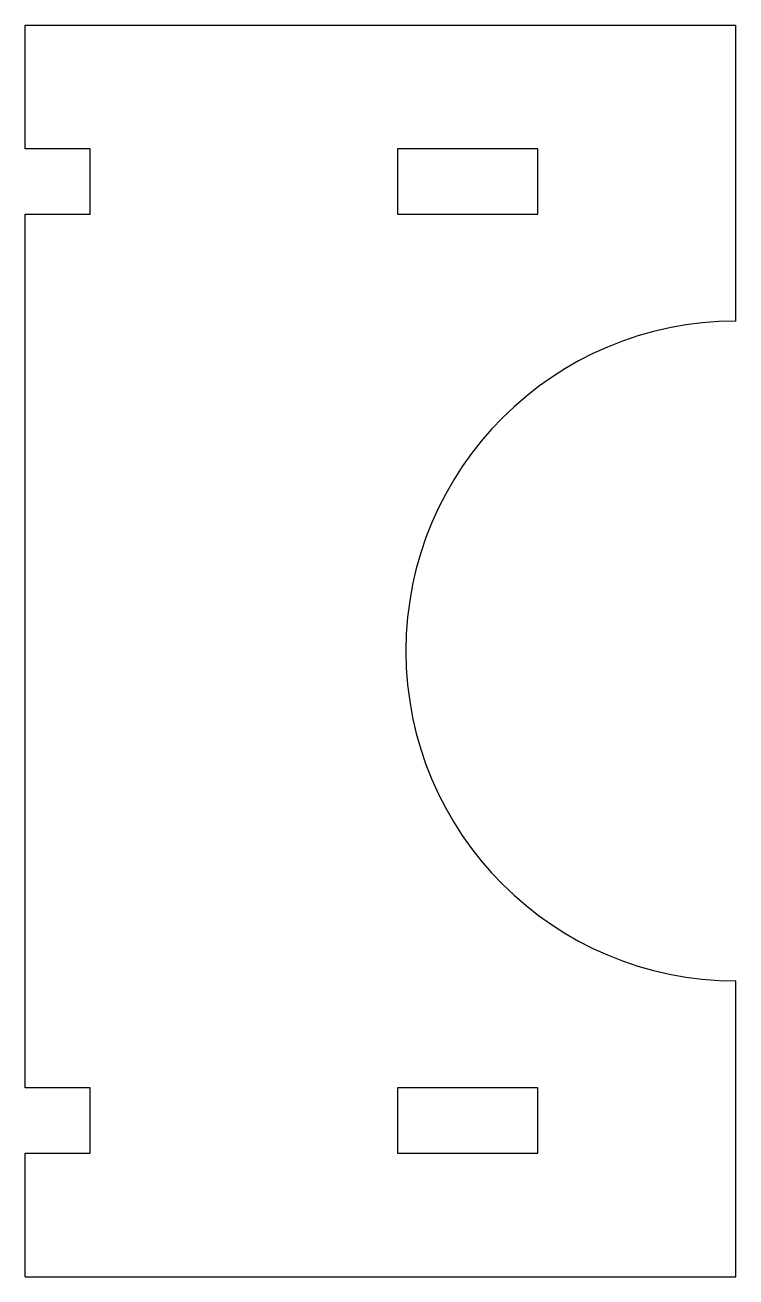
# Model space of a CAD drawing. Extents: x -42 to 0, y -37 to 37.
import ezdxf

# ---------------------------------------------------------------- set-up
doc = ezdxf.new("R2010")
doc.units = 0
doc.layers.get('0').update_dxf_attribs({"linetype": 'CONTINUOUS'})

msp = doc.modelspace()

# ---------------------------------------------------------------- linework, layer by layer
at = {"color": 7, "linetype": 'CONTINUOUS'}
for p, q in [((-42, 37), (0, 37)), ((-42, 29.675), (-42, 37)), ((0, 19.5), (0, 37)), ((-38.15, 29.675), (-42, 29.675)), ((-38.15, 25.825), (-38.15, 29.675)), ((-20, 29.675), (-20, 25.825)), ((-11.7, 29.675), (-20, 29.675)), ((-11.7, 25.825), (-11.7, 29.675)), ((-42, 25.825), (-38.15, 25.825)), ((-42, -25.825), (-42, 25.825)), ((-20, 25.825), (-11.7, 25.825)), ((0, -37), (0, -19.5)), ((-38.15, -25.825), (-42, -25.825)), ((-38.15, -29.675), (-38.15, -25.825)), ((-20, -25.825), (-20, -29.675)), ((-11.7, -25.825), (-20, -25.825)), ((-11.7, -29.675), (-11.7, -25.825)), ((-42, -29.675), (-38.15, -29.675)), ((-42, -37), (-42, -29.675)), ((-20, -29.675), (-11.7, -29.675)), ((-42, -37), (0, -37))]:
    msp.add_line(p, q, dxfattribs=at)
msp.add_arc((0, 0), 19.5, 90, 270, dxfattribs=at)

doc.saveas('drawing.dxf')
